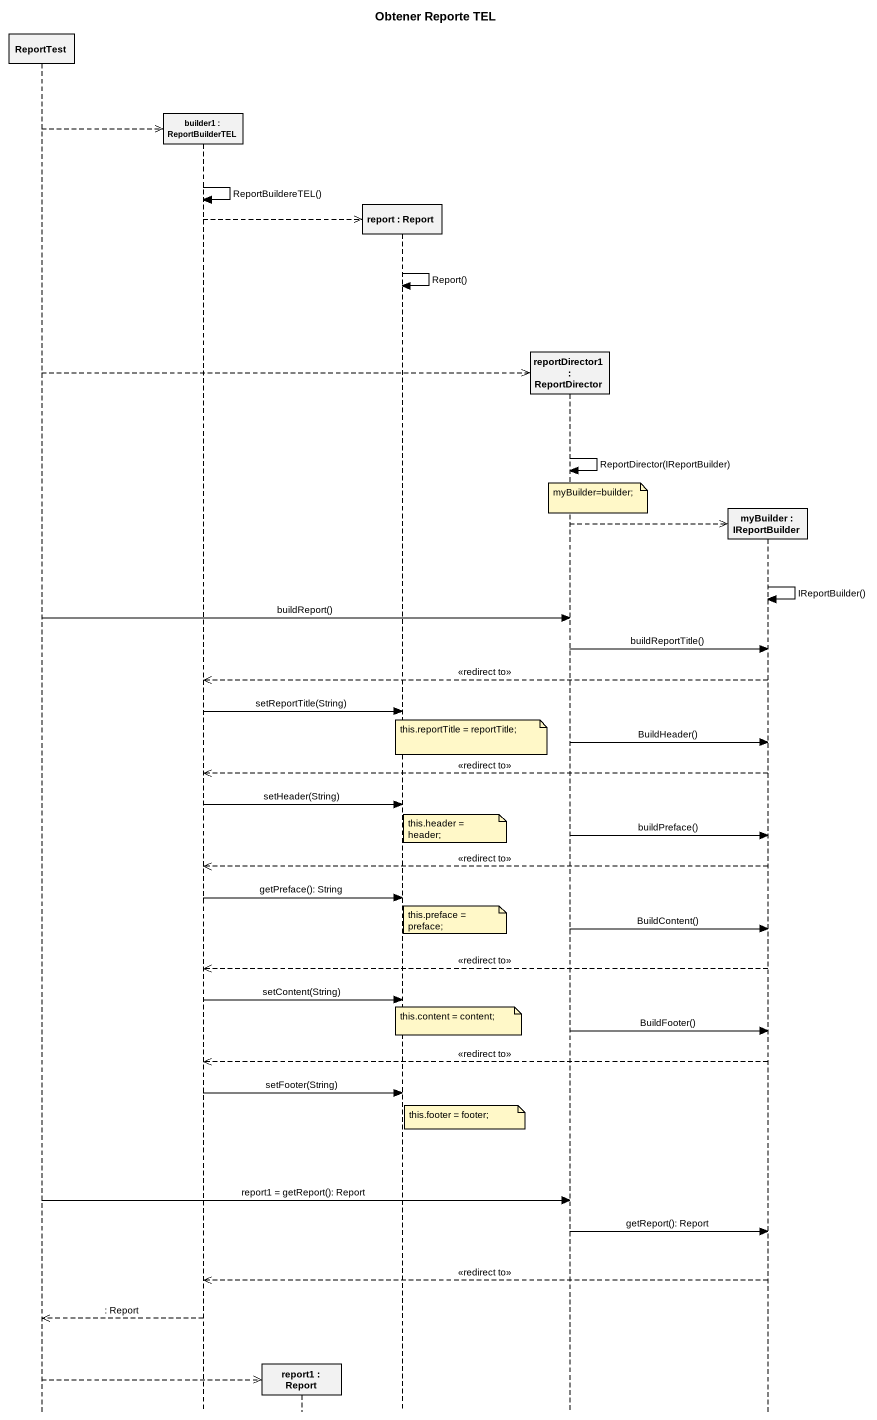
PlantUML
@startuml
title Obtener Reporte TEL
hide footbox
participant ReportTest
participant "builder1 : ReportBuilderTEL" as builder1
participant "report1 : Report" as report1
participant "report : Report" as report
participant "reportDirector1 : ReportDirector" as reportDirector1
participant "myBuilder : IReportBuilder" as myBuilder

ReportTest -->> builder1 **
builder1 -> builder1 : ReportBuildereTEL()
builder1 -->> report **
report -> report : Report()
ReportTest -->> reportDirector1 **
reportDirector1 -> reportDirector1 : ReportDirector(IReportBuilder)
note over reportDirector1 : myBuilder=builder;
reportDirector1 -->> myBuilder **
myBuilder -> myBuilder : IReportBuilder()
ReportTest -> reportDirector1 : buildReport()
reportDirector1 -> myBuilder : buildReportTitle()
myBuilder -->> builder1 : <<redirect to>>
builder1 -> report : setReportTitle(String)
note over report : this.reportTitle = reportTitle;
reportDirector1 -> myBuilder : BuildHeader()
myBuilder -->> builder1 : <<redirect to>>
builder1 -> report : setHeader(String)
note right of report : this.header = header;
reportDirector1 -> myBuilder : buildPreface()
myBuilder -->> builder1 : <<redirect to>>
builder1 -> report : getPreface(): String
note right of report : this.preface = preface;
reportDirector1 -> myBuilder : BuildContent()
myBuilder -->> builder1 : <<redirect to>>
builder1 -> report : setContent(String)
note over report : this.content = content;
reportDirector1 -> myBuilder : BuildFooter()
myBuilder -->> builder1 : <<redirect to>>
builder1 -> report : setFooter(String)
note right of report : this.footer = footer;
ReportTest -> reportDirector1 : report1 = getReport(): Report
reportDirector1 -> myBuilder : getReport(): Report
myBuilder -->> builder1 : <<redirect to>>
builder1 -->> ReportTest : : Report
ReportTest -->> report1 **
@enduml
